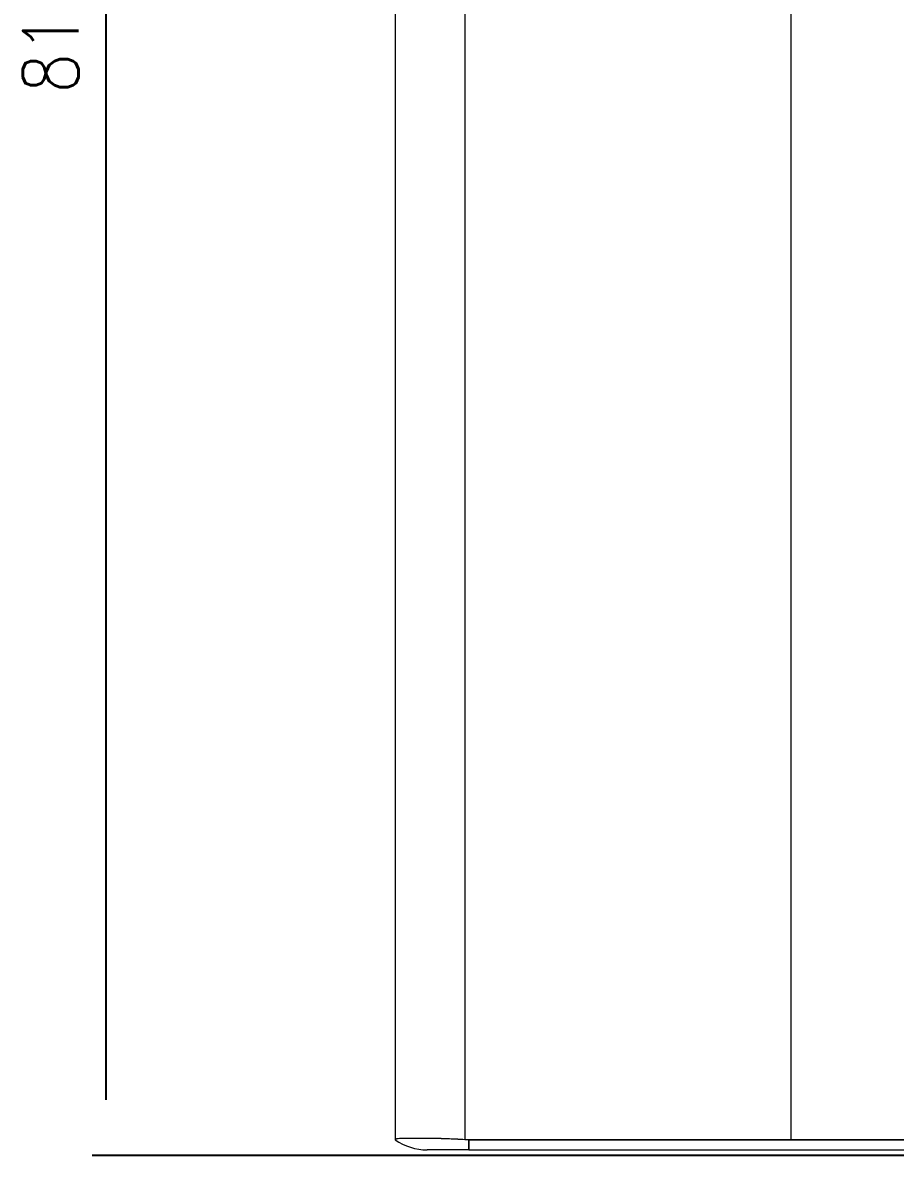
# Model space of a CAD drawing. Header units: millimetres. Extents: x 107797 to 108294, y 9317 to 9593.
# Drawn here: x 107919.81 to 107951.25, y 9347.02 to 9387.81 of the extents above; entities that cross this region are included whole.
import ezdxf

# ---------------------------------------------------------------- set-up
doc = ezdxf.new("R2010")
doc.units = ezdxf.units.MM
doc.linetypes.add('DASHED', pattern=[0])
doc.layers.add('DIM', color=4, linetype='Continuous')
doc.layers.add('PUNCH', color=2, linetype='Continuous')
doc.styles.get("Standard").update_dxf_attribs({"font": 'txt.shx', "width": 0.85, "bigfont": 'ctxt.shx'})
doc.dimstyles.new('T-2-WX', dxfattribs={"dimtxt": 2, "dimasz": 2, "dimexe": 0.5, "dimexo": 0.5, "dimgap": 0.5, "dimtad": 1, "dimtxsty": 'Standard', "dimblk": 'OPEN30', "dimcen": 0, "dimazin": 3, "dimtfac": 1, "dimtmove": 0, "dimatfit": 3, "dimldrblk": 'OPEN30', "dimlwd": -1, "dimlwe": -1})

# ---------------------------------------------------------------- blocks, each defined once
blk = doc.blocks.new('*D7579')
at = {"layer": 'Defpoints', "color": 0}
for p in [(107922.809, 9428.615), (107933.23, 9428.615), (107965.101, 9347.017)]:
    blk.add_point(p, dxfattribs=at)
at = {"layer": 'DIM', "color": 0}
for p, q in [((107932.73, 9428.615), (107922.309, 9428.615)), ((107922.809, 9349.017), (107922.809, 9426.615)), ((107964.601, 9347.017), (107922.309, 9347.017))]:
    blk.add_line(p, q, dxfattribs=at)
at = {"layer": 'DIM', "color": 0, "insert": (107921.118, 9387.816), "char_height": 2, "attachment_point": 5, "rotation": 90}
blk.add_mtext('81,6', dxfattribs=at)
blk = doc.blocks.new('_Open30')

msp = doc.modelspace()

# ---------------------------------------------------------------- linework, layer by layer
at = {"layer": 'PUNCH', "color": 11, "linetype": 'Continuous', "lineweight": 13}
for p, q in [((107933.23, 9428.615), (107933.23, 9347.583)), ((107933.23, 9347.583), (107933.23, 9347.579))]:
    msp.add_line(p, q, dxfattribs=at)
at = {"layer": 'PUNCH', "color": 155, "linetype": 'DASHED', "lineweight": 13}
for p, q in [((107935.73, 9428.615), (107935.73, 9347.58)), ((107947.482, 9428.615), (107947.482, 9347.58)), ((107935.88, 9347.215), (107935.88, 9347.576))]:
    msp.add_line(p, q, dxfattribs=at)
at = {"layer": 'PUNCH', "color": 155, "linetype": 'Continuous', "lineweight": 13}
for p, q in [((107935.73, 9428.615), (107935.73, 9347.581)), ((107935.88, 9347.577), (107935.88, 9347.215))]:
    msp.add_line(p, q, dxfattribs=at)
at = {"layer": 'PUNCH', "color": 11, "linetype": 'Continuous', "lineweight": 13}
msp.add_arc((107934.38, 9349.215), 2, 234.9004, 270, dxfattribs=at)
for points, knots in [([(107935.73, 9347.581), (107935.648, 9347.585), (107935.566, 9347.589), (107935.403, 9347.598), (107935.323, 9347.602), (107935.202, 9347.607), (107935.142, 9347.609), (107935.083, 9347.611), (107935.043, 9347.613), (107935.023, 9347.613), (107934.925, 9347.617), (107934.848, 9347.619), (107934.697, 9347.622), (107934.55, 9347.625), (107934.41, 9347.626), (107934.325, 9347.627), (107934.308, 9347.627), (107934.274, 9347.627), (107934.257, 9347.627), (107934.208, 9347.628), (107934.175, 9347.628), (107934.08, 9347.628), (107934.02, 9347.628), (107933.905, 9347.629), (107933.85, 9347.629), (107933.772, 9347.628), (107933.747, 9347.628), (107933.698, 9347.628), (107933.674, 9347.628), (107933.606, 9347.627), (107933.522, 9347.625), (107933.452, 9347.623), (107933.39, 9347.62), (107933.362, 9347.618), (107933.326, 9347.614), (107933.315, 9347.613), (107933.295, 9347.61), (107933.286, 9347.608), (107933.262, 9347.603), (107933.25, 9347.599), (107933.234, 9347.591), (107933.23, 9347.587), (107933.23, 9347.583)], [0, 0, 0, 0, 0.0625, 0.0625, 0.125, 0.125, 0.15625, 0.171875, 0.171875, 0.1875, 0.1875, 0.25, 0.25, 0.3125, 0.375, 0.375, 0.390625, 0.390625, 0.40625, 0.40625, 0.4375, 0.4375, 0.5, 0.5, 0.5625, 0.5625, 0.59375, 0.59375, 0.625, 0.625, 0.6875, 0.75, 0.75, 0.8125, 0.8125, 0.84375, 0.84375, 0.875, 0.875, 0.9375, 0.9375, 1, 1, 1, 1]), ([(107935.88, 9347.577), (107936.823, 9347.577), (107937.766, 9347.577), (107942.48, 9347.577), (107946.251, 9347.577), (107953.093, 9347.577), (107956.163, 9347.577), (107959.233, 9347.577)], [0, 0, 0, 0, 0.121116, 0.121116, 0.60558, 0.60558, 1, 1, 1, 1]), ([(107935.88, 9347.215), (107935.855, 9347.215), (107935.831, 9347.215), (107935.782, 9347.215), (107935.758, 9347.215), (107935.685, 9347.215), (107935.638, 9347.215), (107935.543, 9347.215), (107935.496, 9347.215), (107935.426, 9347.215), (107935.402, 9347.215), (107935.356, 9347.215), (107935.333, 9347.215), (107935.221, 9347.215), (107935.134, 9347.215), (107935.032, 9347.215), (107935.012, 9347.215), (107934.973, 9347.215), (107934.953, 9347.215), (107934.896, 9347.215), (107934.859, 9347.215), (107934.756, 9347.215), (107934.695, 9347.215), (107934.628, 9347.215), (107934.615, 9347.215), (107934.591, 9347.215), (107934.579, 9347.215), (107934.545, 9347.215), (107934.524, 9347.215), (107934.487, 9347.215), (107934.471, 9347.215), (107934.441, 9347.215), (107934.428, 9347.215), (107934.406, 9347.215), (107934.398, 9347.215), (107934.388, 9347.215), (107934.385, 9347.215), (107934.381, 9347.215), (107934.38, 9347.215), (107934.38, 9347.215)], [0, 0, 0, 0, 0.031267, 0.031267, 0.062534, 0.062534, 0.125068, 0.125068, 0.187602, 0.187602, 0.218869, 0.218869, 0.250136, 0.250136, 0.375205, 0.375205, 0.406472, 0.406472, 0.437739, 0.437739, 0.500273, 0.500273, 0.625341, 0.625341, 0.656608, 0.656608, 0.687875, 0.687875, 0.750409, 0.750409, 0.812943, 0.812943, 0.875477, 0.875477, 0.938011, 0.938011, 0.969278, 0.969278, 1, 1, 1, 1]), ([(107935.88, 9347.215), (107941.022, 9347.215), (107946.163, 9347.215), (107953.947, 9347.215), (107956.59, 9347.215), (107959.233, 9347.215)], [0, 0, 0, 0, 0.660487, 0.660487, 1, 1, 1, 1])]:
    msp.add_open_spline(points, degree=3, knots=knots, dxfattribs=at)
at = {"layer": 'PUNCH', "color": 11, "linetype": 'DASHED', "lineweight": 13}
msp.add_open_spline([(107935.73, 9347.58), (107935.648, 9347.584), (107935.566, 9347.588), (107935.403, 9347.597), (107935.323, 9347.601), (107935.202, 9347.606), (107935.142, 9347.608), (107935.083, 9347.61), (107935.043, 9347.612), (107935.023, 9347.612), (107934.925, 9347.616), (107934.848, 9347.618), (107934.697, 9347.621), (107934.55, 9347.624), (107934.41, 9347.625), (107934.325, 9347.626), (107934.308, 9347.626), (107934.274, 9347.626), (107934.257, 9347.627), (107934.208, 9347.627), (107934.175, 9347.627), (107934.08, 9347.628), (107934.02, 9347.628), (107933.905, 9347.628), (107933.85, 9347.628), (107933.772, 9347.628), (107933.747, 9347.627), (107933.698, 9347.627), (107933.674, 9347.627), (107933.606, 9347.626), (107933.522, 9347.625), (107933.452, 9347.622), (107933.39, 9347.619), (107933.362, 9347.617), (107933.326, 9347.614), (107933.315, 9347.612), (107933.295, 9347.61), (107933.286, 9347.608), (107933.262, 9347.603), (107933.25, 9347.599), (107933.234, 9347.591), (107933.23, 9347.587), (107933.23, 9347.583)], degree=3, knots=[0, 0, 0, 0, 0.0625, 0.0625, 0.125, 0.125, 0.15625, 0.171875, 0.171875, 0.1875, 0.1875, 0.25, 0.25, 0.3125, 0.375, 0.375, 0.390625, 0.390625, 0.40625, 0.40625, 0.4375, 0.4375, 0.5, 0.5, 0.5625, 0.5625, 0.59375, 0.59375, 0.625, 0.625, 0.6875, 0.75, 0.75, 0.8125, 0.8125, 0.84375, 0.84375, 0.875, 0.875, 0.9375, 0.9375, 1, 1, 1, 1], dxfattribs=at)
at = {"layer": 'PUNCH', "color": 11, "linetype": 'Continuous', "lineweight": 13}
msp.add_open_spline([(107935.88, 9347.577), (107935.83, 9347.577), (107935.78, 9347.578), (107935.73, 9347.581)], degree=3, dxfattribs=at)
at = {"layer": 'PUNCH', "color": 11, "linetype": 'DASHED', "lineweight": 13}
for points in [[(107935.88, 9347.576), (107935.83, 9347.576), (107935.78, 9347.577), (107935.73, 9347.58)], [(107947.482, 9347.58), (107943.615, 9347.577), (107939.747, 9347.576), (107935.88, 9347.576)], [(107959.232, 9347.576), (107955.316, 9347.581), (107951.399, 9347.582), (107947.482, 9347.58)]]:
    msp.add_open_spline(points, degree=3, dxfattribs=at)

# ---------------------------------------------------------------- dimensions: what is measured, and where the dimension line sits
at = {"layer": 'DIM'}
dim = msp.add_linear_dim(base=(107922.809, 9428.615), p1=(107965.101, 9347.017), p2=(107933.23, 9428.615), angle=90, dimstyle='T-2-WX', dxfattribs=at)
dim.commit()
dim.dimension.update_dxf_attribs({"geometry": '*D7579', "text_midpoint": (107921.118, 9387.816)})

doc.saveas('drawing.dxf')
